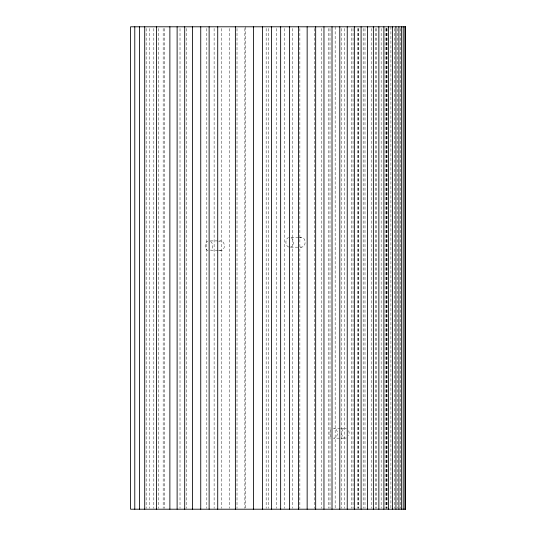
<?xml version="1.0" encoding="UTF-8"?>
<svg xmlns="http://www.w3.org/2000/svg" width="536" height="536" viewBox="0 0 536 536"><rect width="100%" height="100%" fill="white"/><g stroke="black" fill="none" stroke-linecap="round" stroke-linejoin="round"><path stroke-width="0.4" stroke-dasharray="2.68 2.01" d="M291.102 237.301L298.927 237.301M299.711 237.301L301.272 237.301M210.34 240.912L220.504 240.912M290.579 247.176L301.527 247.176M210.594 250.781L217.636 250.781M218.413 250.781L220.765 250.781M340.36 428.291L333.673 428.291A4.938 3.765 -90 0 1 337.439 433.229A4.938 3.765 -90 0 1 333.673 438.167L340.36 438.167M341.191 428.291L345.372 428.291M341.191 438.167L345.372 438.167M400.452 28.475L400.452 508.363M397.806 28.475L397.806 508.363M394.623 28.475L394.623 508.363M390.905 26.8L390.905 508.363M387.113 28.475L387.113 508.363M386.677 28.475L386.677 508.363M386.617 28.475L386.617 508.363M386.362 28.475L386.362 508.363M385.123 28.475L385.123 508.363M381.163 28.475L381.163 508.363M376.754 28.475L376.754 508.363M375.314 28.475L375.314 508.363M371.703 28.475L371.703 508.363M364.996 28.475L364.996 508.363M363.18 28.475L363.18 508.363M358.49 28.475L358.49 508.363M358.303 28.475L358.303 508.363M357.264 28.475L357.264 508.363M353.043 28.475L353.043 508.363M351.596 28.475L351.596 508.363M344.34 28.475L344.34 508.363M341.452 28.475L341.452 508.363M335.161 26.8L335.161 508.363M330.002 28.475L330.002 508.363M328.581 28.475L328.581 508.363M321.734 28.475L321.734 508.363M314.652 28.475L314.652 508.363M299.865 28.475L299.865 508.363M292.227 28.475L292.227 508.363M284.462 28.475L284.462 508.363M276.603 28.475L276.603 508.363M268.683 28.475L268.683 508.363M266.158 28.475L266.158 508.363M245.254 26.8L245.254 508.363M244.865 28.475L244.865 508.363M237.006 28.475L237.006 508.363M229.24 28.475L229.24 508.363M221.603 28.475L221.603 508.363M214.119 28.475L214.119 508.363M206.816 28.475L206.816 508.363M186.3 28.475L186.3 508.363M180.016 28.475L180.016 508.363M164.197 28.475L164.197 508.363M163.165 28.475L163.165 508.363M158.288 28.475L158.288 508.363M153.819 28.475L153.819 508.363M149.765 28.475L149.765 508.363M146.154 28.475L146.154 508.363M348.635 430.763A4.938 3.765 -90 0 1 348.635 435.701M346.35 437.999A4.938 3.765 -90 0 1 341.606 433.229A4.938 3.765 -90 0 1 346.35 428.465M299.41 238.051A4.938 3.765 -90 0 1 305.165 242.071A4.938 3.765 -90 0 1 299.631 246.594M218.641 241.656A4.938 3.765 -90 0 1 224.396 245.682A4.938 3.765 -90 0 1 218.862 250.205M291.437 237.884A4.938 3.765 -90 0 1 293.413 242.714A4.938 3.765 -90 0 1 290.767 246.962M288.817 247.049A4.938 3.765 -90 0 1 285.902 242.406A4.938 3.765 -90 0 1 288.569 237.515M331.007 436.726A4.938 3.765 -90 0 1 331.007 429.738M210.668 241.488A4.938 3.765 -90 0 1 210.896 250.037M208.048 250.66A4.938 3.765 -90 0 1 205.141 246.017A4.938 3.765 -90 0 1 207.8 241.126"/><path stroke-width="0.8" d="M405.444 26.8L130.556 26.8L130.556 509.2L405.444 509.2M405.27 26.8L405.27 509.2M405.042 26.8L405.042 509.2M403.213 26.8L403.213 509.2M401.343 26.8L401.343 509.2M398.911 26.8L398.911 509.2M395.937 26.8L395.937 509.2M392.432 26.8L392.432 509.2M388.406 26.8L388.406 509.2M383.877 26.8L383.877 509.2M378.858 26.8L378.858 509.2M373.371 26.8L373.371 509.2M367.448 26.8L367.448 509.2M361.097 26.8L361.097 509.2M354.35 26.8L354.35 509.2M347.241 26.8L347.241 509.2M339.784 26.8L339.784 509.2M332.019 26.8L332.019 509.2M323.965 26.8L323.965 509.2M315.671 26.8L315.671 509.2M307.155 26.8L307.155 509.2M298.452 26.8L298.452 509.2M289.608 26.8L289.608 509.2M280.643 26.8L280.643 509.2M271.605 26.8L271.605 509.2M262.519 26.8L262.519 509.2M253.434 26.8L253.434 509.2M235.378 26.8L235.378 509.2M217.716 26.8L217.716 509.2M209.127 26.8L209.127 509.2M200.739 26.8L200.739 509.2M192.585 26.8L192.585 509.2M184.706 26.8L184.706 509.2M177.121 26.8L177.121 509.2M169.872 26.8L169.872 509.2M156.472 26.8L156.472 509.2M144.713 26.8L144.713 509.2M139.507 26.8L139.507 509.2M134.784 26.8L134.784 509.2"/></g></svg>
